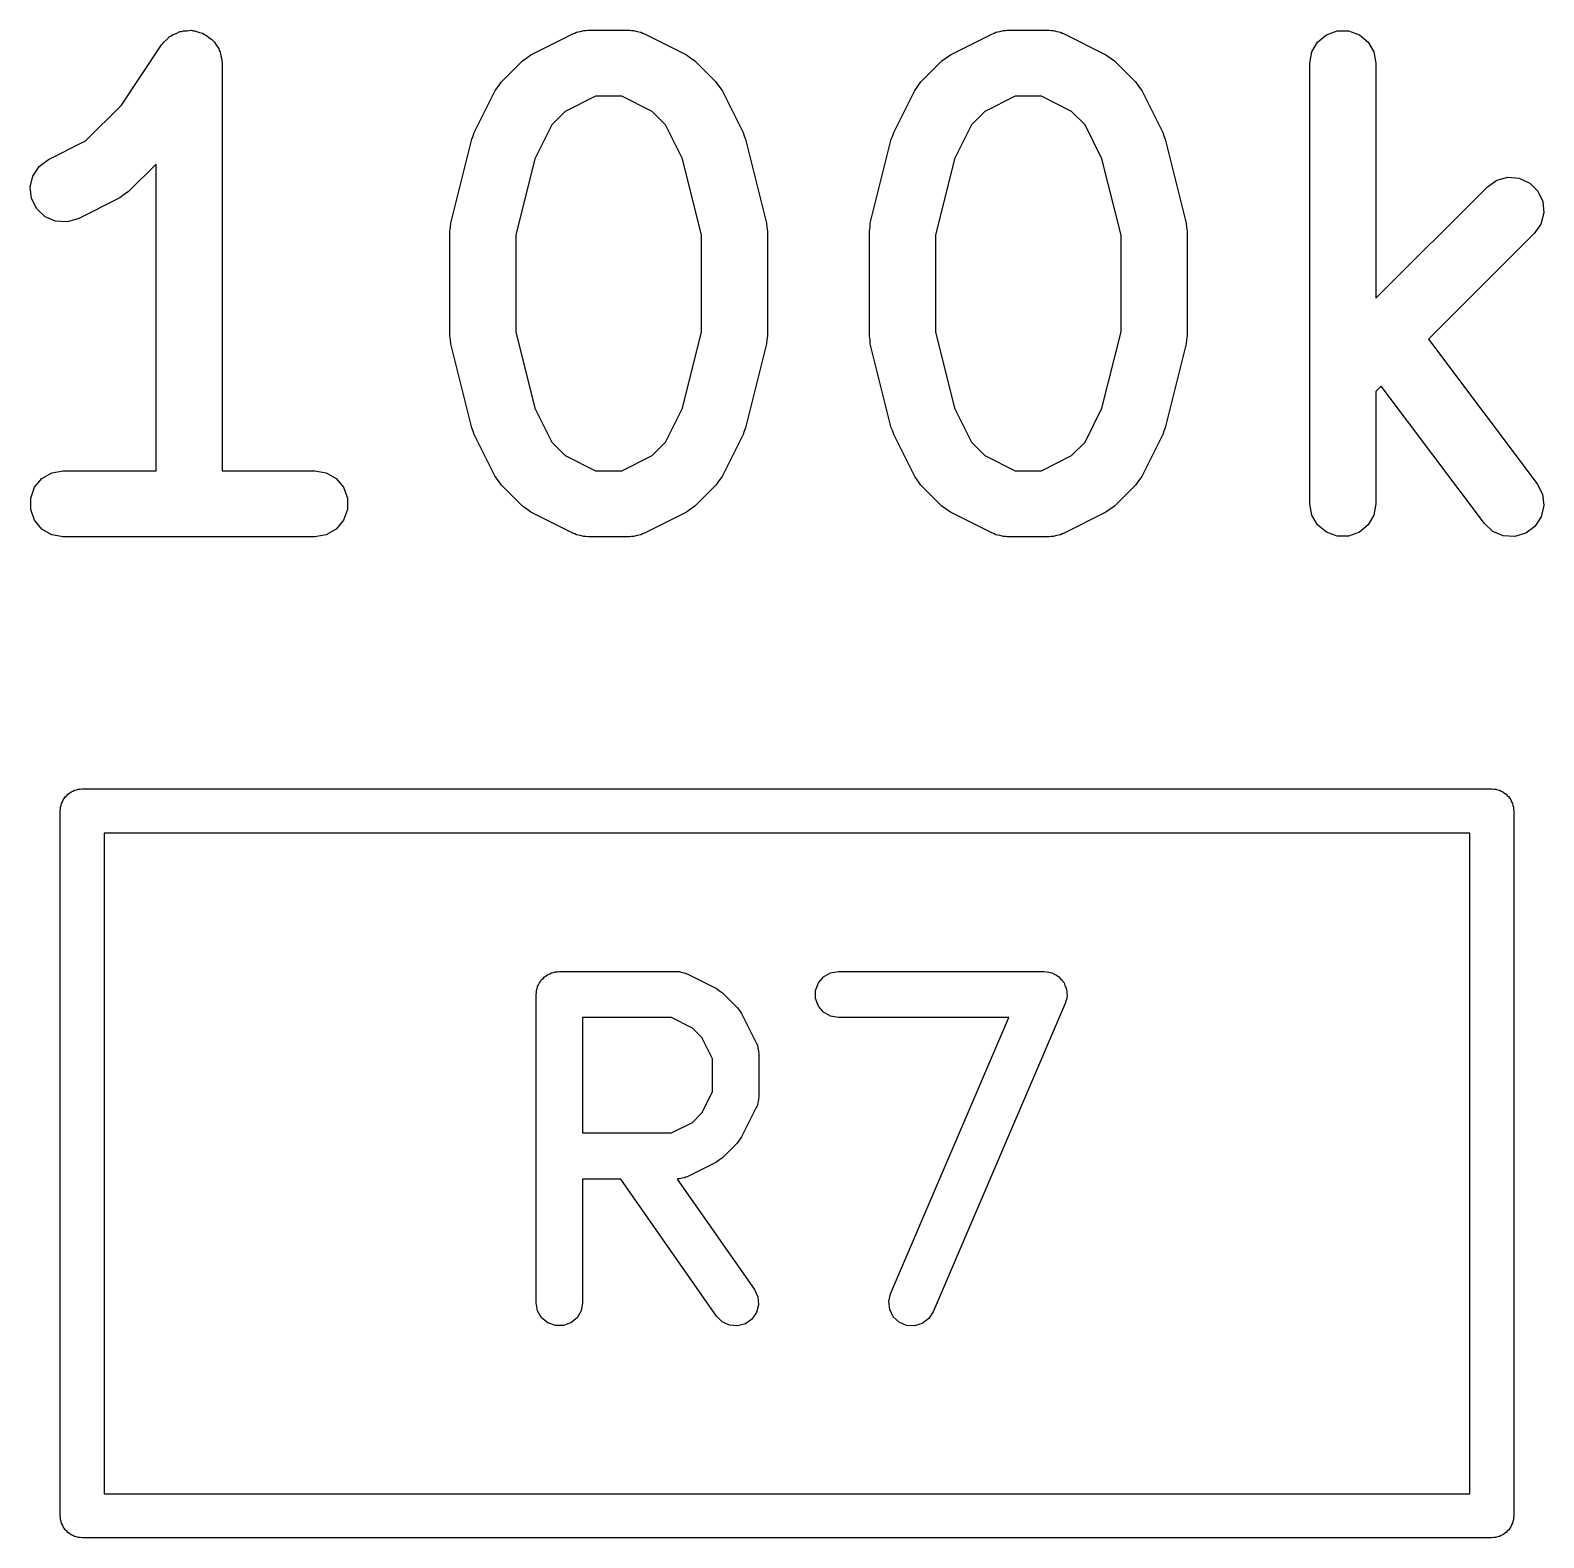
# Model space of a CAD drawing. Extents: x 1 to 57, y -99 to 45.
# Drawn here: x 38.782 to 42.218, y -41.35 to -37.927 of the extents above; entities that cross this region are included whole.
import ezdxf

# ---------------------------------------------------------------- set-up
doc = ezdxf.new("R2010")
doc.units = 0
doc.header["$MEASUREMENT"] = 0
doc.layers.add('BLACK', color=7, linetype='CONTINUOUS')

msp = doc.modelspace()

# ---------------------------------------------------------------- linework, layer by layer
at = {"layer": 'Black'}
for p, q in [((38.9893, -38.0975), (39.0805, -37.9608)), ((39.0805, -37.9608), (39.0833, -37.9578)), ((39.0833, -37.9578), (39.0854, -37.9542)), ((39.0854, -37.9542), (39.0923, -37.9484)), ((39.0923, -37.9484), (39.0984, -37.9419)), ((39.0984, -37.9419), (39.1022, -37.9401)), ((39.1022, -37.9401), (39.1054, -37.9374)), ((39.1054, -37.9374), (39.1138, -37.9344)), ((39.1138, -37.9344), (39.1218, -37.9304)), ((39.1218, -37.9304), (39.1259, -37.9299)), ((39.1259, -37.9299), (39.1298, -37.9285)), ((39.1298, -37.9285), (39.1388, -37.9285)), ((39.1388, -37.9285), (39.1477, -37.9275)), ((39.1477, -37.9275), (39.1517, -37.9285)), ((39.1517, -37.9285), (39.1559, -37.9285)), ((39.1559, -37.9285), (39.1643, -37.9316)), ((39.1643, -37.9316), (39.173, -37.9337)), ((39.173, -37.9337), (39.1765, -37.936)), ((39.1765, -37.936), (39.1804, -37.9374)), ((39.1804, -37.9374), (39.1872, -37.9432)), ((39.1872, -37.9432), (39.1947, -37.9481)), ((39.1947, -37.9481), (39.1971, -37.9515)), ((39.1971, -37.9515), (39.2003, -37.9542)), ((39.2003, -37.9542), (39.2048, -37.9619)), ((39.9188, -37.9829), (40.0141, -37.9353)), ((40.0141, -37.9353), (40.0182, -37.9341)), ((40.0182, -37.9341), (40.022, -37.9319)), ((40.022, -37.9319), (40.0306, -37.9304)), ((40.0306, -37.9304), (40.039, -37.9279)), ((40.039, -37.9279), (40.0434, -37.9281)), ((40.0434, -37.9281), (40.0476, -37.9274)), ((40.0476, -37.9274), (40.1429, -37.9274)), ((40.1429, -37.9274), (40.1471, -37.9281)), ((40.1471, -37.9281), (40.1514, -37.9279)), ((40.1514, -37.9279), (40.1599, -37.9304)), ((40.1599, -37.9304), (40.1685, -37.9319)), ((40.1685, -37.9319), (40.1723, -37.9341)), ((40.1723, -37.9341), (40.1764, -37.9353)), ((40.1764, -37.9353), (40.2716, -37.9829)), ((40.8712, -37.9829), (40.9665, -37.9353)), ((40.9665, -37.9353), (40.9706, -37.9341)), ((40.9706, -37.9341), (40.9743, -37.9319)), ((40.9743, -37.9319), (40.983, -37.9304)), ((40.983, -37.9304), (40.9914, -37.9279)), ((40.9914, -37.9279), (40.9957, -37.9281)), ((40.9957, -37.9281), (41, -37.9274)), ((41, -37.9274), (41.0952, -37.9274)), ((41.0952, -37.9274), (41.0995, -37.9281)), ((41.0995, -37.9281), (41.1038, -37.9279)), ((41.1038, -37.9279), (41.1122, -37.9304)), ((41.1122, -37.9304), (41.1209, -37.9319)), ((41.1209, -37.9319), (41.1246, -37.9341)), ((41.1246, -37.9341), (41.1288, -37.9353)), ((41.1288, -37.9353), (41.224, -37.9829)), ((41.6914, -37.9767), (41.7045, -37.9542)), ((41.7045, -37.9542), (41.7244, -37.9374)), ((41.7244, -37.9374), (41.7489, -37.9285)), ((41.7489, -37.9285), (41.7749, -37.9285)), ((41.7749, -37.9285), (41.7994, -37.9374)), ((41.7994, -37.9374), (41.8194, -37.9542)), ((41.8194, -37.9542), (41.8324, -37.9767)), ((39.2048, -37.9619), (39.2101, -37.9691)), ((39.2101, -37.9691), (39.2113, -37.9731)), ((39.2113, -37.9731), (39.2133, -37.9767)), ((39.2133, -37.9767), (39.2149, -37.9855)), ((39.2149, -37.9855), (39.2174, -37.9941)), ((39.2174, -37.9941), (39.2171, -37.9983)), ((39.8993, -37.997), (39.9092, -37.9901)), ((39.9092, -37.9901), (39.9188, -37.9829)), ((40.2716, -37.9829), (40.2813, -37.9901)), ((40.2813, -37.9901), (40.2911, -37.997)), ((40.8517, -37.997), (40.8616, -37.9901)), ((40.8616, -37.9901), (40.8712, -37.9829)), ((41.224, -37.9829), (41.2337, -37.9901)), ((41.2337, -37.9901), (41.2435, -37.997)), ((41.6869, -38.0024), (41.6914, -37.9767)), ((41.8324, -37.9767), (41.8369, -38.0024)), ((39.2171, -37.9983), (39.2179, -38.0024)), ((39.2179, -38.0024), (39.2179, -38.9274)), ((39.8517, -38.0446), (39.8993, -37.997)), ((40.2911, -37.997), (40.3387, -38.0446)), ((40.8041, -38.0446), (40.8517, -37.997)), ((41.2435, -37.997), (41.2911, -38.0446)), ((41.6869, -39.0024), (41.6869, -38.0024)), ((41.8369, -38.0024), (41.8369, -38.5356)), ((39.7901, -38.1593), (39.8377, -38.0641)), ((39.8377, -38.0641), (39.8448, -38.0544)), ((39.8448, -38.0544), (39.8517, -38.0446)), ((40.3387, -38.0446), (40.3456, -38.0544)), ((40.3456, -38.0544), (40.3528, -38.0641)), ((40.3528, -38.0641), (40.4004, -38.1593)), ((40.7424, -38.1593), (40.7901, -38.0641)), ((40.7901, -38.0641), (40.7972, -38.0544)), ((40.7972, -38.0544), (40.8041, -38.0446)), ((41.2911, -38.0446), (41.298, -38.0544)), ((41.298, -38.0544), (41.3052, -38.0641)), ((41.3052, -38.0641), (41.3528, -38.1593)), ((38.908, -38.1788), (38.9893, -38.0975)), ((40.0653, -38.0774), (39.9968, -38.1116)), ((40.1252, -38.0774), (40.0653, -38.0774)), ((40.1937, -38.1116), (40.1252, -38.0774)), ((41.0177, -38.0774), (40.9492, -38.1116)), ((41.0775, -38.0774), (41.0177, -38.0774)), ((41.146, -38.1116), (41.0775, -38.0774)), ((39.9968, -38.1116), (39.9664, -38.142)), ((40.2241, -38.142), (40.1937, -38.1116)), ((40.9492, -38.1116), (40.9188, -38.142)), ((41.1765, -38.142), (41.146, -38.1116)), ((39.7844, -38.1747), (39.7877, -38.1672)), ((39.7877, -38.1672), (39.7901, -38.1593)), ((39.9664, -38.142), (39.9279, -38.219)), ((40.2626, -38.219), (40.2241, -38.142)), ((40.4004, -38.1593), (40.4028, -38.1672)), ((40.4028, -38.1672), (40.4061, -38.1747)), ((40.7368, -38.1747), (40.7401, -38.1672)), ((40.7401, -38.1672), (40.7424, -38.1593)), ((40.9188, -38.142), (40.8803, -38.219)), ((41.215, -38.219), (41.1765, -38.142)), ((41.3528, -38.1593), (41.3551, -38.1672)), ((41.3551, -38.1672), (41.3585, -38.1747)), ((38.8236, -38.221), (38.908, -38.1788)), ((39.7368, -38.3651), (39.7844, -38.1747)), ((40.4061, -38.1747), (40.4537, -38.3651)), ((40.6891, -38.3651), (40.7368, -38.1747)), ((41.3585, -38.1747), (41.4061, -38.3651)), ((38.8027, -38.2365), (38.8236, -38.221)), ((39.0679, -38.2311), (39.0054, -38.2935)), ((39.0679, -38.9274), (39.0679, -38.2311)), ((39.9279, -38.219), (39.8845, -38.3926)), ((40.306, -38.3926), (40.2626, -38.219)), ((40.8803, -38.219), (40.8369, -38.3926)), ((41.2583, -38.3926), (41.215, -38.219)), ((38.7823, -38.2836), (38.7883, -38.2583)), ((38.7883, -38.2583), (38.8027, -38.2365)), ((42.0898, -38.2827), (42.1112, -38.2677)), ((42.1112, -38.2677), (42.1363, -38.261)), ((42.1363, -38.261), (42.1623, -38.2633)), ((42.1623, -38.2633), (42.1859, -38.2743)), ((38.7853, -38.3095), (38.7823, -38.2836)), ((38.9956, -38.3004), (38.9859, -38.3076)), ((39.0054, -38.2935), (38.9956, -38.3004)), ((41.8369, -38.5356), (42.0898, -38.2827)), ((42.1859, -38.2743), (42.2043, -38.2927)), ((42.2043, -38.2927), (42.2153, -38.3163)), ((38.7969, -38.3328), (38.7853, -38.3095)), ((38.8158, -38.3507), (38.7969, -38.3328)), ((38.9859, -38.3076), (38.8907, -38.3552)), ((42.2153, -38.3163), (42.2176, -38.3422)), ((38.8397, -38.361), (38.8158, -38.3507)), ((38.8657, -38.3626), (38.8397, -38.361)), ((38.8907, -38.3552), (38.8657, -38.3626)), ((39.7361, -38.3743), (39.7368, -38.3651)), ((40.4537, -38.3651), (40.4544, -38.3743)), ((40.6885, -38.3743), (40.6891, -38.3651)), ((41.4061, -38.3651), (41.4067, -38.3743)), ((42.2108, -38.3674), (42.1959, -38.3887)), ((42.2176, -38.3422), (42.2108, -38.3674)), ((39.7345, -38.3833), (39.7361, -38.3743)), ((39.7345, -38.6214), (39.7345, -38.3833)), ((39.8845, -38.3926), (39.8845, -38.6122)), ((40.306, -38.6122), (40.306, -38.3926)), ((40.4544, -38.3743), (40.456, -38.3833)), ((40.456, -38.3833), (40.456, -38.6214)), ((40.6869, -38.3833), (40.6885, -38.3743)), ((40.6869, -38.6214), (40.6869, -38.3833)), ((40.8369, -38.3926), (40.8369, -38.6122)), ((41.2583, -38.6122), (41.2583, -38.3926)), ((41.4067, -38.3743), (41.4083, -38.3833)), ((41.4083, -38.3833), (41.4083, -38.6214)), ((42.1959, -38.3887), (41.9562, -38.6285)), ((39.8845, -38.6122), (39.9279, -38.7857)), ((40.2626, -38.7857), (40.306, -38.6122)), ((40.8369, -38.6122), (40.8803, -38.7857)), ((41.215, -38.7857), (41.2583, -38.6122)), ((39.7361, -38.6305), (39.7345, -38.6214)), ((39.7368, -38.6396), (39.7361, -38.6305)), ((39.7844, -38.8301), (39.7368, -38.6396)), ((40.4537, -38.6396), (40.4061, -38.8301)), ((40.4544, -38.6305), (40.4537, -38.6396)), ((40.456, -38.6214), (40.4544, -38.6305)), ((40.6885, -38.6305), (40.6869, -38.6214)), ((40.6891, -38.6396), (40.6885, -38.6305)), ((40.7368, -38.8301), (40.6891, -38.6396)), ((41.4061, -38.6396), (41.3585, -38.8301)), ((41.4067, -38.6305), (41.4061, -38.6396)), ((41.4083, -38.6214), (41.4067, -38.6305)), ((41.9562, -38.6285), (42.2029, -38.9574)), ((41.849, -38.7356), (41.8369, -38.7477)), ((41.8369, -38.7477), (41.8369, -39.0024)), ((42.0829, -39.0474), (41.849, -38.7356)), ((39.9279, -38.7857), (39.9664, -38.8627)), ((40.2241, -38.8627), (40.2626, -38.7857)), ((40.8803, -38.7857), (40.9188, -38.8627)), ((41.1765, -38.8627), (41.215, -38.7857)), ((39.7877, -38.8376), (39.7844, -38.8301)), ((39.7901, -38.8454), (39.7877, -38.8376)), ((39.8377, -38.9407), (39.7901, -38.8454)), ((40.4004, -38.8454), (40.3528, -38.9407)), ((40.4028, -38.8376), (40.4004, -38.8454)), ((40.4061, -38.8301), (40.4028, -38.8376)), ((40.7401, -38.8376), (40.7368, -38.8301)), ((40.7424, -38.8454), (40.7401, -38.8376)), ((40.7901, -38.9407), (40.7424, -38.8454)), ((41.3528, -38.8454), (41.3052, -38.9407)), ((41.3551, -38.8376), (41.3528, -38.8454)), ((41.3585, -38.8301), (41.3551, -38.8376)), ((39.9664, -38.8627), (39.9968, -38.8931)), ((40.1937, -38.8931), (40.2241, -38.8627)), ((40.9188, -38.8627), (40.9492, -38.8931)), ((41.146, -38.8931), (41.1765, -38.8627)), ((39.9968, -38.8931), (40.0653, -38.9274)), ((40.1252, -38.9274), (40.1937, -38.8931)), ((40.9492, -38.8931), (41.0177, -38.9274)), ((41.0775, -38.9274), (41.146, -38.8931)), ((38.7922, -38.9649), (38.8089, -38.9449)), ((38.8089, -38.9449), (38.8315, -38.9319)), ((38.8315, -38.9319), (38.8571, -38.9274)), ((38.8571, -38.9274), (39.0679, -38.9274)), ((39.2179, -38.9274), (39.4286, -38.9274)), ((39.4286, -38.9274), (39.4542, -38.9319)), ((39.4542, -38.9319), (39.4768, -38.9449)), ((39.4768, -38.9449), (39.4935, -38.9649)), ((39.8448, -38.9503), (39.8377, -38.9407)), ((39.8517, -38.9602), (39.8448, -38.9503)), ((40.0653, -38.9274), (40.1252, -38.9274)), ((40.3456, -38.9503), (40.3387, -38.9602)), ((40.3528, -38.9407), (40.3456, -38.9503)), ((40.7972, -38.9503), (40.7901, -38.9407)), ((40.8041, -38.9602), (40.7972, -38.9503)), ((41.0177, -38.9274), (41.0775, -38.9274)), ((41.298, -38.9503), (41.2911, -38.9602)), ((41.3052, -38.9407), (41.298, -38.9503)), ((42.2029, -38.9574), (42.2146, -38.9806)), ((38.7833, -38.9894), (38.7922, -38.9649)), ((38.7833, -39.0154), (38.7833, -38.9894)), ((39.4935, -38.9649), (39.5024, -38.9894)), ((39.5024, -38.9894), (39.5024, -39.0154)), ((39.8993, -39.0078), (39.8517, -38.9602)), ((40.3387, -38.9602), (40.2911, -39.0078)), ((40.8517, -39.0078), (40.8041, -38.9602)), ((41.2911, -38.9602), (41.2435, -39.0078)), ((42.2146, -38.9806), (42.2177, -39.0065)), ((38.7922, -39.0399), (38.7833, -39.0154)), ((39.5024, -39.0154), (39.4935, -39.0399)), ((39.9092, -39.0147), (39.8993, -39.0078)), ((39.9188, -39.0218), (39.9092, -39.0147)), ((40.0141, -39.0695), (39.9188, -39.0218)), ((40.2716, -39.0218), (40.1764, -39.0695)), ((40.2813, -39.0147), (40.2716, -39.0218)), ((40.2911, -39.0078), (40.2813, -39.0147)), ((40.8616, -39.0147), (40.8517, -39.0078)), ((40.8712, -39.0218), (40.8616, -39.0147)), ((40.9665, -39.0695), (40.8712, -39.0218)), ((41.224, -39.0218), (41.1288, -39.0695)), ((41.2337, -39.0147), (41.224, -39.0218)), ((41.2435, -39.0078), (41.2337, -39.0147)), ((41.6914, -39.028), (41.6869, -39.0024)), ((41.8369, -39.0024), (41.8324, -39.028)), ((42.2177, -39.0065), (42.2118, -39.0318)), ((38.8089, -39.0598), (38.7922, -39.0399)), ((38.8315, -39.0729), (38.8089, -39.0598)), ((39.4768, -39.0598), (39.4542, -39.0729)), ((39.4935, -39.0399), (39.4768, -39.0598)), ((41.7045, -39.0506), (41.6914, -39.028)), ((41.7244, -39.0673), (41.7045, -39.0506)), ((41.8194, -39.0506), (41.7994, -39.0673)), ((41.8324, -39.028), (41.8194, -39.0506)), ((42.1019, -39.0652), (42.0829, -39.0474)), ((42.1976, -39.0537), (42.1768, -39.0693)), ((42.2118, -39.0318), (42.1976, -39.0537)), ((38.8571, -39.0774), (38.8315, -39.0729)), ((39.4286, -39.0774), (38.8571, -39.0774)), ((39.4542, -39.0729), (39.4286, -39.0774)), ((40.0182, -39.0707), (40.0141, -39.0695)), ((40.022, -39.0729), (40.0182, -39.0707)), ((40.0306, -39.0744), (40.022, -39.0729)), ((40.039, -39.0769), (40.0306, -39.0744)), ((40.0434, -39.0766), (40.039, -39.0769)), ((40.0476, -39.0774), (40.0434, -39.0766)), ((40.1429, -39.0774), (40.0476, -39.0774)), ((40.1471, -39.0766), (40.1429, -39.0774)), ((40.1514, -39.0769), (40.1471, -39.0766)), ((40.1599, -39.0744), (40.1514, -39.0769)), ((40.1685, -39.0729), (40.1599, -39.0744)), ((40.1723, -39.0707), (40.1685, -39.0729)), ((40.1764, -39.0695), (40.1723, -39.0707)), ((40.9706, -39.0707), (40.9665, -39.0695)), ((40.9743, -39.0729), (40.9706, -39.0707)), ((40.983, -39.0744), (40.9743, -39.0729)), ((40.9914, -39.0769), (40.983, -39.0744)), ((40.9957, -39.0766), (40.9914, -39.0769)), ((41, -39.0774), (40.9957, -39.0766)), ((41.0952, -39.0774), (41, -39.0774)), ((41.0995, -39.0766), (41.0952, -39.0774)), ((41.1038, -39.0769), (41.0995, -39.0766)), ((41.1122, -39.0744), (41.1038, -39.0769)), ((41.1209, -39.0729), (41.1122, -39.0744)), ((41.1246, -39.0707), (41.1209, -39.0729)), ((41.1288, -39.0695), (41.1246, -39.0707)), ((41.7489, -39.0762), (41.7244, -39.0673)), ((41.7749, -39.0762), (41.7489, -39.0762)), ((41.7994, -39.0673), (41.7749, -39.0762)), ((42.1258, -39.0754), (42.1019, -39.0652)), ((42.1518, -39.0768), (42.1258, -39.0754)), ((42.1768, -39.0693), (42.1518, -39.0768)), ((38.8552, -39.6791), (38.8567, -39.675)), ((38.8567, -39.675), (38.8595, -39.6716)), ((38.8595, -39.6716), (38.8617, -39.6679)), ((38.8617, -39.6679), (38.865, -39.665)), ((38.865, -39.665), (38.8679, -39.6617)), ((38.8679, -39.6617), (38.8716, -39.6595)), ((38.8716, -39.6595), (38.875, -39.6567)), ((38.875, -39.6567), (38.8791, -39.6552)), ((38.8791, -39.6552), (38.8829, -39.653)), ((38.8829, -39.653), (38.8872, -39.6523)), ((38.8872, -39.6523), (38.8913, -39.6508)), ((38.8913, -39.6508), (38.8957, -39.6508)), ((38.8957, -39.6508), (38.9, -39.65)), ((38.9, -39.65), (42.1, -39.65)), ((42.1, -39.65), (42.1043, -39.6508)), ((42.1043, -39.6508), (42.1087, -39.6508)), ((42.1087, -39.6508), (42.1128, -39.6523)), ((42.1128, -39.6523), (42.1171, -39.653)), ((42.1171, -39.653), (42.1209, -39.6552)), ((42.1209, -39.6552), (42.125, -39.6567)), ((42.125, -39.6567), (42.1284, -39.6595)), ((42.1284, -39.6595), (42.1321, -39.6617)), ((42.1321, -39.6617), (42.135, -39.665)), ((42.135, -39.665), (42.1383, -39.6679)), ((42.1383, -39.6679), (42.1405, -39.6716)), ((42.1405, -39.6716), (42.1433, -39.675)), ((42.1433, -39.675), (42.1448, -39.6791)), ((38.85, -39.7), (38.8508, -39.6957)), ((38.85, -41.3), (38.85, -39.7)), ((38.8508, -39.6913), (38.8523, -39.6872)), ((38.8508, -39.6957), (38.8508, -39.6913)), ((38.8523, -39.6872), (38.853, -39.6829)), ((38.853, -39.6829), (38.8552, -39.6791)), ((42.1448, -39.6791), (42.147, -39.6829)), ((42.147, -39.6829), (42.1477, -39.6872)), ((42.1477, -39.6872), (42.1492, -39.6913)), ((42.1492, -39.6913), (42.1492, -39.6957)), ((42.1492, -39.6957), (42.15, -39.7)), ((42.15, -39.7), (42.15, -41.3)), ((38.95, -39.75), (38.95, -41.25)), ((42.05, -39.75), (38.95, -39.75)), ((42.05, -41.25), (42.05, -39.75)), ((39.9363, -40.0947), (39.9379, -40.0904)), ((39.9379, -40.0904), (39.9408, -40.0869)), ((39.9408, -40.0869), (39.9431, -40.0829)), ((39.9431, -40.0829), (39.9466, -40.08)), ((39.9466, -40.08), (39.9496, -40.0765)), ((39.9496, -40.0765), (39.9536, -40.0742)), ((39.9536, -40.0742), (39.9571, -40.0712)), ((39.9571, -40.0712), (39.9614, -40.0696)), ((39.9614, -40.0696), (39.9654, -40.0673)), ((39.9654, -40.0673), (39.9699, -40.0665)), ((39.9699, -40.0665), (39.9742, -40.065)), ((39.9742, -40.065), (39.9788, -40.065)), ((39.9788, -40.065), (39.9833, -40.0642)), ((39.9833, -40.0642), (40.25, -40.0642)), ((40.25, -40.0642), (40.253, -40.0647)), ((40.253, -40.0647), (40.256, -40.0645)), ((40.256, -40.0645), (40.2619, -40.0663)), ((40.2619, -40.0663), (40.268, -40.0673)), ((40.268, -40.0673), (40.2706, -40.0688)), ((40.2706, -40.0688), (40.2735, -40.0697)), ((40.2735, -40.0697), (40.3401, -40.103)), ((40.565, -40.1075), (40.5712, -40.0904)), ((40.5712, -40.0904), (40.5829, -40.0765)), ((40.5829, -40.0765), (40.5987, -40.0673)), ((40.5987, -40.0673), (40.6167, -40.0642)), ((40.6167, -40.0642), (41.0833, -40.0642)), ((41.0833, -40.0642), (41.0893, -40.0652)), ((41.0893, -40.0652), (41.0953, -40.0656)), ((41.0953, -40.0656), (41.0982, -40.0668)), ((41.0982, -40.0668), (41.1013, -40.0673)), ((41.1013, -40.0673), (41.1065, -40.0704)), ((41.1065, -40.0704), (41.1121, -40.0727)), ((41.1121, -40.0727), (41.1144, -40.0749)), ((41.1144, -40.0749), (41.1171, -40.0765)), ((41.1171, -40.0765), (41.121, -40.0811)), ((41.121, -40.0811), (41.1254, -40.0852)), ((41.1254, -40.0852), (41.1268, -40.088)), ((41.1268, -40.088), (41.1288, -40.0904)), ((41.1288, -40.0904), (41.1309, -40.0961)), ((39.9308, -40.1167), (39.9316, -40.1121)), ((39.9308, -40.8167), (39.9308, -40.1167)), ((39.9316, -40.1075), (39.9332, -40.1032)), ((39.9316, -40.1121), (39.9316, -40.1075)), ((39.9332, -40.1032), (39.934, -40.0987)), ((39.934, -40.0987), (39.9363, -40.0947)), ((40.3401, -40.103), (40.3469, -40.1081)), ((40.3469, -40.1081), (40.3538, -40.1129)), ((40.3538, -40.1129), (40.3871, -40.1462)), ((40.565, -40.1258), (40.565, -40.1075)), ((41.1309, -40.0961), (41.1336, -40.1015)), ((41.1336, -40.1015), (41.134, -40.1046)), ((41.134, -40.1046), (41.135, -40.1075)), ((41.135, -40.1075), (41.135, -40.1136)), ((41.135, -40.1136), (41.1358, -40.1196)), ((41.1358, -40.1196), (41.135, -40.1227)), ((41.135, -40.1227), (41.135, -40.1258)), ((40.3871, -40.1462), (40.392, -40.1531)), ((40.392, -40.1531), (40.397, -40.1599)), ((40.5712, -40.1429), (40.565, -40.1258)), ((40.5829, -40.1569), (40.5712, -40.1429)), ((40.5987, -40.166), (40.5829, -40.1569)), ((41.1316, -40.1373), (40.8316, -40.8373)), ((41.133, -40.1315), (41.1316, -40.1373)), ((41.135, -40.1258), (41.133, -40.1315)), ((40.0358, -40.1692), (40.0358, -40.4308)), ((40.2376, -40.1692), (40.0358, -40.1692)), ((40.2856, -40.1931), (40.2376, -40.1692)), ((40.3069, -40.2144), (40.2856, -40.1931)), ((40.397, -40.1599), (40.4303, -40.2265)), ((40.6167, -40.1692), (40.5987, -40.166)), ((41.0037, -40.1692), (40.6167, -40.1692)), ((40.7351, -40.796), (41.0037, -40.1692)), ((40.3308, -40.2624), (40.3069, -40.2144)), ((40.4303, -40.2265), (40.4312, -40.2294)), ((40.3308, -40.3376), (40.3308, -40.2624)), ((40.4312, -40.2294), (40.4327, -40.232)), ((40.4327, -40.232), (40.4337, -40.2381)), ((40.4337, -40.2381), (40.4355, -40.244)), ((40.4355, -40.244), (40.4353, -40.247)), ((40.4353, -40.247), (40.4358, -40.25)), ((40.4358, -40.25), (40.4358, -40.35)), ((40.3069, -40.3856), (40.3308, -40.3376)), ((40.4337, -40.3619), (40.4327, -40.368)), ((40.4355, -40.356), (40.4337, -40.3619)), ((40.4358, -40.35), (40.4353, -40.353)), ((40.4353, -40.353), (40.4355, -40.356)), ((40.2856, -40.4069), (40.3069, -40.3856)), ((40.4303, -40.3735), (40.397, -40.4401)), ((40.4312, -40.3706), (40.4303, -40.3735)), ((40.4327, -40.368), (40.4312, -40.3706)), ((40.0358, -40.4308), (40.2376, -40.4308)), ((40.2376, -40.4308), (40.2856, -40.4069)), ((40.3871, -40.4538), (40.3538, -40.4871)), ((40.392, -40.4469), (40.3871, -40.4538)), ((40.397, -40.4401), (40.392, -40.4469)), ((40.3401, -40.497), (40.2735, -40.5303)), ((40.3469, -40.4919), (40.3401, -40.497)), ((40.3538, -40.4871), (40.3469, -40.4919)), ((40.1227, -40.5358), (40.0358, -40.5358)), ((40.0358, -40.5358), (40.0358, -40.8167)), ((40.3403, -40.8468), (40.1227, -40.5358)), ((40.253, -40.5353), (40.2507, -40.5357)), ((40.2507, -40.5357), (40.4263, -40.7866)), ((40.256, -40.5355), (40.253, -40.5353)), ((40.2619, -40.5337), (40.256, -40.5355)), ((40.268, -40.5327), (40.2619, -40.5337)), ((40.2706, -40.5312), (40.268, -40.5327)), ((40.2735, -40.5303), (40.2706, -40.5312)), ((40.4263, -40.7866), (40.434, -40.8031)), ((40.434, -40.8031), (40.4356, -40.8212)), ((40.7309, -40.8137), (40.7351, -40.796)), ((39.934, -40.8346), (39.9308, -40.8167)), ((39.9431, -40.8504), (39.934, -40.8346)), ((40.0327, -40.8346), (40.0236, -40.8504)), ((40.0358, -40.8167), (40.0327, -40.8346)), ((40.3532, -40.8597), (40.3403, -40.8468)), ((40.4309, -40.8389), (40.4205, -40.8538)), ((40.4356, -40.8212), (40.4309, -40.8389)), ((40.7331, -40.8318), (40.7309, -40.8137)), ((40.7413, -40.8481), (40.7331, -40.8318)), ((40.8316, -40.8373), (40.8216, -40.8526)), ((39.9571, -40.8621), (39.9431, -40.8504)), ((39.9742, -40.8684), (39.9571, -40.8621)), ((39.9925, -40.8684), (39.9742, -40.8684)), ((40.0096, -40.8621), (39.9925, -40.8684)), ((40.0236, -40.8504), (40.0096, -40.8621)), ((40.3697, -40.8674), (40.3532, -40.8597)), ((40.3879, -40.869), (40.3697, -40.8674)), ((40.4055, -40.8643), (40.3879, -40.869)), ((40.4205, -40.8538), (40.4055, -40.8643)), ((40.7546, -40.8606), (40.7413, -40.8481)), ((40.7713, -40.8678), (40.7546, -40.8606)), ((40.7896, -40.8688), (40.7713, -40.8678)), ((40.807, -40.8635), (40.7896, -40.8688)), ((40.8216, -40.8526), (40.807, -40.8635)), ((38.95, -41.25), (42.05, -41.25)), ((38.8508, -41.3043), (38.85, -41.3)), ((38.8508, -41.3087), (38.8508, -41.3043)), ((38.8523, -41.3128), (38.8508, -41.3087)), ((38.853, -41.3171), (38.8523, -41.3128)), ((38.8552, -41.3209), (38.853, -41.3171)), ((38.8567, -41.325), (38.8552, -41.3209)), ((38.8595, -41.3284), (38.8567, -41.325)), ((42.1433, -41.325), (42.1405, -41.3284)), ((42.1448, -41.3209), (42.1433, -41.325)), ((42.147, -41.3171), (42.1448, -41.3209)), ((42.1477, -41.3128), (42.147, -41.3171)), ((42.1492, -41.3087), (42.1477, -41.3128)), ((42.15, -41.3), (42.1492, -41.3043)), ((42.1492, -41.3043), (42.1492, -41.3087)), ((38.8617, -41.3321), (38.8595, -41.3284)), ((38.865, -41.335), (38.8617, -41.3321)), ((38.8679, -41.3383), (38.865, -41.335)), ((38.8716, -41.3405), (38.8679, -41.3383)), ((38.875, -41.3433), (38.8716, -41.3405)), ((38.8791, -41.3448), (38.875, -41.3433)), ((38.8829, -41.347), (38.8791, -41.3448)), ((38.8872, -41.3477), (38.8829, -41.347)), ((38.8913, -41.3492), (38.8872, -41.3477)), ((38.8957, -41.3492), (38.8913, -41.3492)), ((38.9, -41.35), (38.8957, -41.3492)), ((42.1, -41.35), (38.9, -41.35)), ((42.1043, -41.3492), (42.1, -41.35)), ((42.1087, -41.3492), (42.1043, -41.3492)), ((42.1128, -41.3477), (42.1087, -41.3492)), ((42.1171, -41.347), (42.1128, -41.3477)), ((42.1209, -41.3448), (42.1171, -41.347)), ((42.125, -41.3433), (42.1209, -41.3448)), ((42.1284, -41.3405), (42.125, -41.3433)), ((42.1321, -41.3383), (42.1284, -41.3405)), ((42.135, -41.335), (42.1321, -41.3383)), ((42.1383, -41.3321), (42.135, -41.335)), ((42.1405, -41.3284), (42.1383, -41.3321))]:
    msp.add_line(p, q, dxfattribs=at)

doc.saveas('drawing.dxf')
